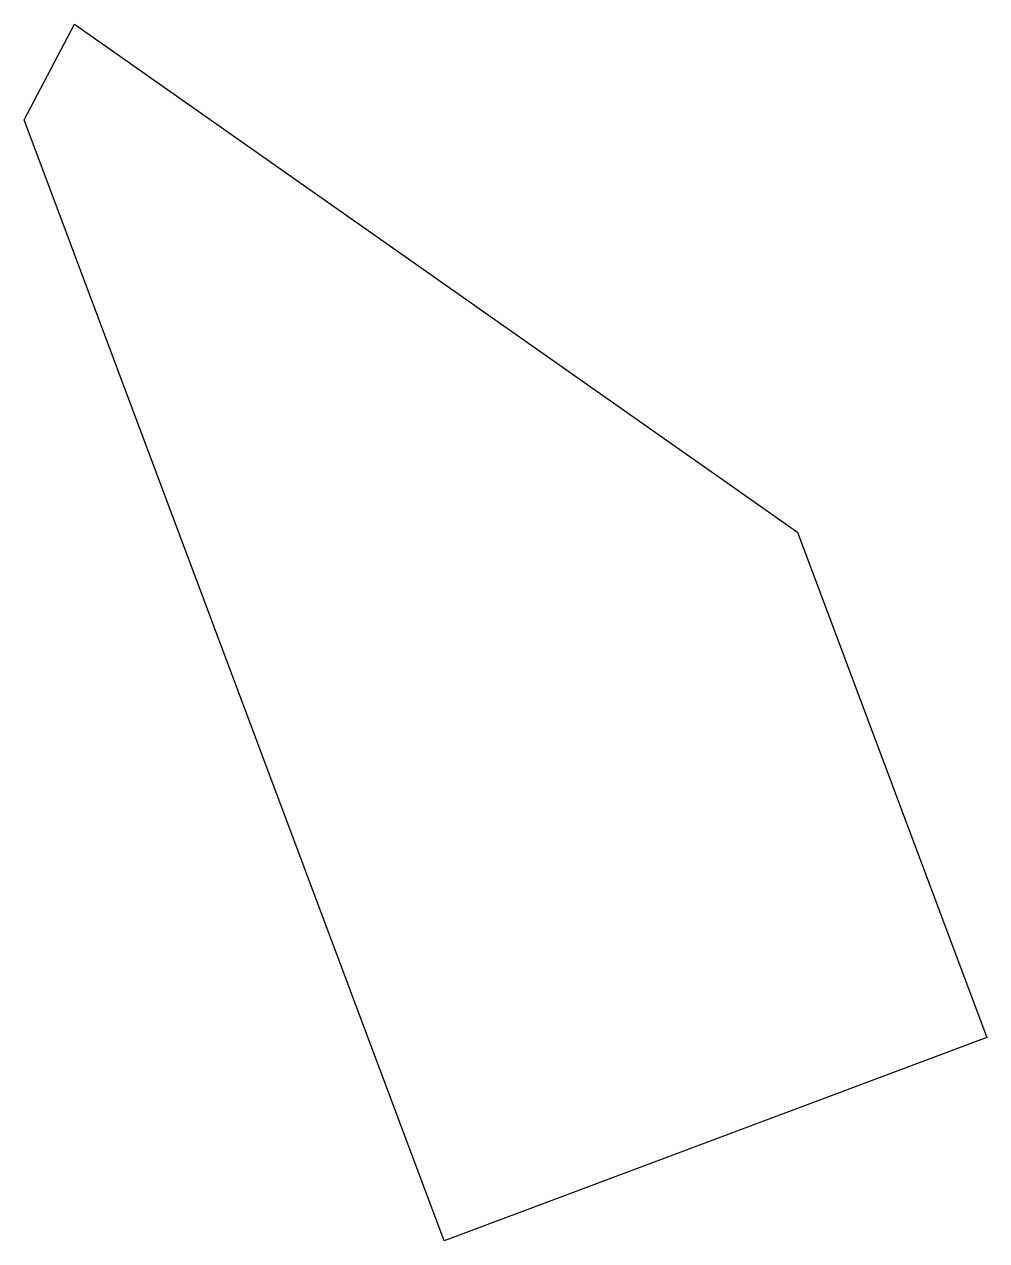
# Model space of a CAD drawing. Header units: millimetres. Extents: x 613127.7 to 613156, y 1317532.9 to 1317568.6.
import ezdxf

# ---------------------------------------------------------------- set-up
doc = ezdxf.new("R2010")
doc.units = ezdxf.units.MM

msp = doc.modelspace()

# ---------------------------------------------------------------- linework, layer by layer
msp.add_lwpolyline([(613127.726, 1317565.8318), (613129.2008, 1317568.6388), (613150.4072, 1317553.7332), (613155.9602, 1317538.9063), (613140.0429, 1317532.9449), (613127.726, 1317565.8318)])

doc.saveas('drawing.dxf')
